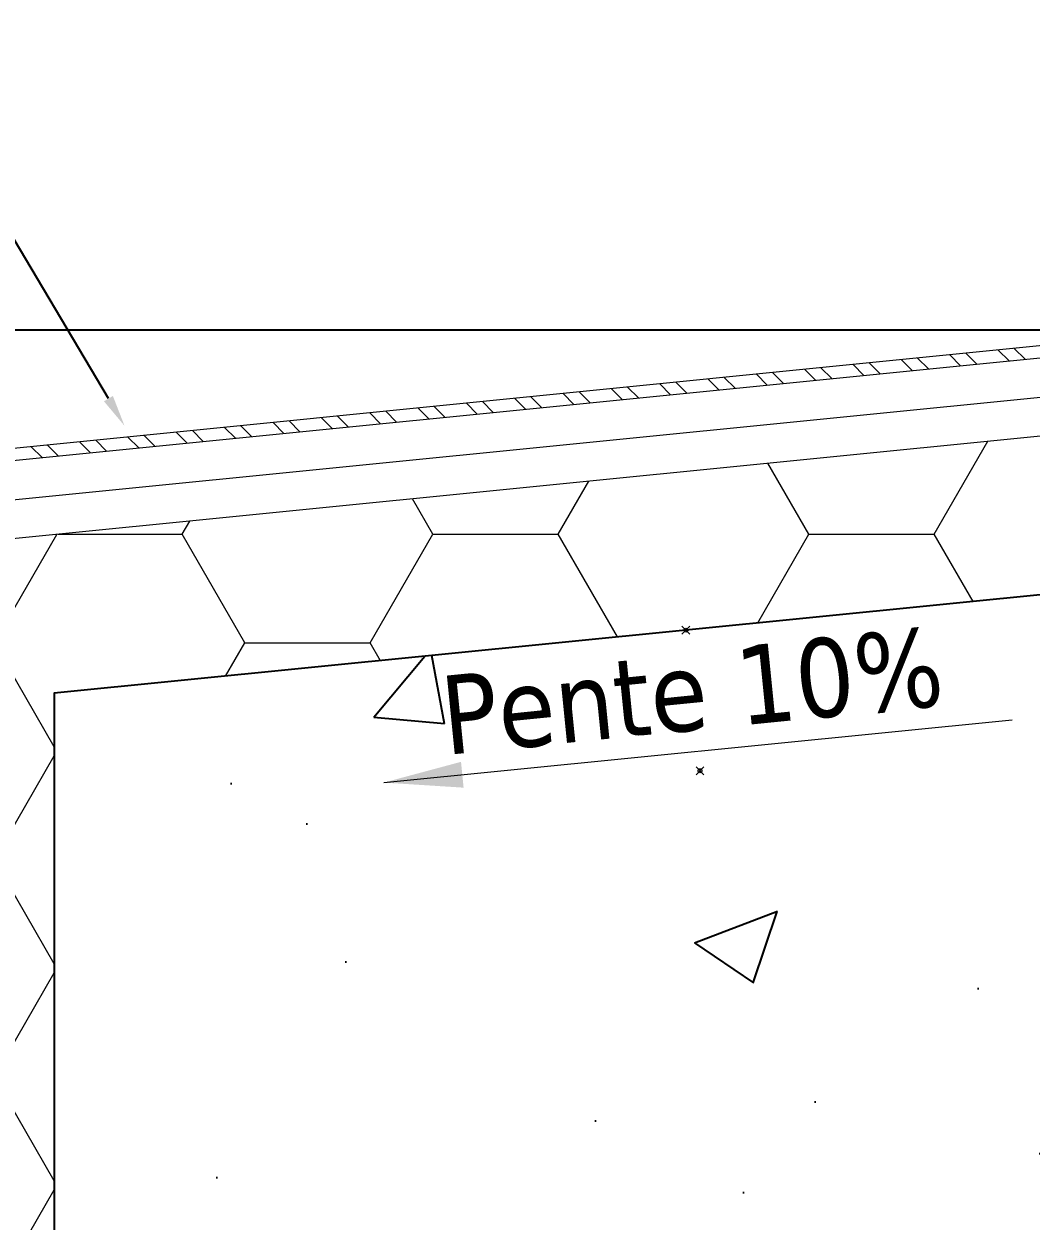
# Model space of a CAD drawing. Header units: millimetres. Extents: x -20000 to 230000, y -17405 to 24510.
# Drawn here: x 44836.2 to 44963.7, y -13999.1 to -13847.5 of the extents above; entities that cross this region are included whole.
import ezdxf
from ezdxf import colors
from ezdxf.entities.mleader import LeaderData, LeaderLine
from ezdxf.math import Vec2, Vec3

# ---------------------------------------------------------------- set-up
doc = ezdxf.new("R2010")
doc.units = ezdxf.units.MM
doc.header["$PDMODE"] = 35
doc.header["$PDSIZE"] = 0.5
doc.layers.get('0').update_dxf_attribs({"lineweight": 13})
doc.layers.get('Defpoints').update_dxf_attribs({"true_color": 0xc2a584})
doc.layers.add('0 - Invisible', color=43, linetype='Continuous', lineweight=0, plot=False)
for name, color, linetype, lineweight in [('1 - Aluminium', 150, 'Continuous', 13), ('1 - BETON', 251, 'Continuous', 25), ('1 - Isolant', 132, 'Continuous', 13), ('1 - Texte', 7, 'Continuous', 13), ('Texte', 7, 'Continuous', 13)]:
    doc.layers.add(name, color=color, linetype=linetype, lineweight=lineweight)
doc.styles.add('Texte Poralu', font='tahomabd.ttf')
doc.dimstyles.new('30 - 1000', dxfattribs={"dimtxt": 10, "dimasz": 10, "dimexe": 5, "dimexo": 2.5, "dimgap": 5, "dimtad": 1, "dimdec": 1, "dimtxsty": 'Texte Poralu', "dimcen": 5, "dimazin": 0, "dimtfac": 1, "dimtdec": 1, "dimtmove": 0, "dimatfit": 3, "dimfxl": 1, "dimarcsym": 0})

# ---------------------------------------------------------------- blocks, each defined once
blk = doc.blocks.new('*U405')
at = {"layer": '1 - Aluminium'}
h = blk.add_hatch(dxfattribs=at)
h.set_pattern_fill('ANSI32', color=256, scale=0.5, angle=90, style=0)
h.set_pattern_definition([(135, (-179.490629894684, -41.44906298946889), (-3.367596045400933, -3.367596045400933), []), (135, (-179.490629894684, -39.20399798946889), (-3.367596045400933, -3.367596045400933), [])])
edge = h.paths.add_edge_path()
edge.add_line((-1.500000000000002, 6.5), (-1.5, 6.382419153728577))
edge.add_line((-1.5, 6.382419153728577), (-303.1398854732155, -23.78156939359331))
edge.add_arc((-302.990629894684, -25.2741251789083), 1.500000000000013, 95.71059313750165, 179.9999999999997)
edge.add_line((-304.490629894684, -25.27412517890829), (-304.490629894684, -42.41664383574013))
edge.add_arc((-302.990629894684, -42.41664383574012), 1.5, 180.0000000000003, 330.0000000000002)
edge.add_line((-301.6915917890074, -43.16664383574013), (-294.490629894684, -30.69421197140471))
edge.add_line((-294.490629894684, -30.69421197140471), (-295.7896680003607, -29.94421197140471))
edge.add_line((-295.7896680003607, -29.94421197140471), (-302.990629894684, -42.41664383574013))
edge.add_line((-302.990629894684, -42.41664383574013), (-302.990629894684, -25.27412517890844))
edge.add_line((-302.990629894684, -25.27412517890844), (-1.350744421468505, 4.889863368413593))
edge.add_arc((-1.5, 6.382419153728577), 1.5, 275.7105931374996, 360)
edge.add_line((2.220446049250313e-16, 6.382419153728577), (-1.83697019872103e-15, 6.5))
edge.add_line((-1.83697019872103e-15, 6.5), (-1.500000000000002, 6.5))
at = {"layer": '0 - Invisible'}
blk.add_lwpolyline([(0, 0), (-279.490629894684, -27.94906298946889)], dxfattribs=at)
at = {"layer": '1 - Aluminium'}
blk.add_lwpolyline([(-1.500000000000002, 6.5), (-1.5, 6.382419153728577), (-303.1398854732155, -23.78156939359331, 0.3853135861201776), (-304.490629894684, -25.27412517890829), (-304.490629894684, -42.41664383574013, 0.7673269879789602), (-301.6915917890074, -43.16664383574013), (-294.490629894684, -30.69421197140471), (-295.7896680003607, -29.94421197140471), (-302.990629894684, -42.41664383574013), (-302.990629894684, -25.27412517890844), (-1.350744421468502, 4.889863368413593, 0.3853135861201796), (2.220446049250313e-16, 6.382419153728577), (-1.83697019872103e-15, 6.5)], format="xyb", close=True, dxfattribs=at)
blk = doc.blocks.new('*U409')
at = {"layer": '1 - Isolant'}
h = blk.add_hatch(dxfattribs=at)
h.set_pattern_fill('HONEY', color=256, scale=5, style=0)
h.set_pattern_definition([(0, (-58386.87184655554, -20470.0045999678), (23.8125, 13.748153225), [15.875, -31.75]), (120, (-58386.87184655554, -20470.0045999678), (-23.81249994797095, 13.74815331511695), [15.8749999999998, -31.7499999999996]), (59.99999999999999, (-58386.87184655554, -20470.0045999678), (5.202904551637744e-08, 27.49630654011694), [-31.75, 15.875])])
h.paths.add_polyline_path([(-160.0000000000197, -220.0000000000182), (-200.0000000000225, -220.0000000000185), (-200.000000000013, -29.90024875776545), (1.224950342894069e-11, -9.90024875775537), (0, 0), (1.085469744819806e-11, -30.00000000000038), (-160.0000000000116, -46.00000000000263)])
blk.add_lwpolyline([(-160.0000000000197, -220.0000000000182), (-160.0000000000116, -46.00000000000263), (1.085469744819806e-11, -30.00000000000038), (0, 0), (0, 0), (1.224950342894069e-11, -9.90024875775537), (-200.000000000013, -29.90024875776545), (-200.0000000000225, -220.0000000000185)], dxfattribs=at)
blk = doc.blocks.new('*D478')
at = {"layer": 'Defpoints', "color": 0, "lineweight": -2, "transparency": 16777216}
for p, q in [((45057.50002455683, -13886.26779066064), (44676.48164398791, -13886.26779066064)), ((44681.48164398791, -13906.26779066065), (44681.48164398791, -13896.26779066064)), ((44683.01954265298, -13916.26779066065), (44676.48164398791, -13916.26779066065))]:
    blk.add_line(p, q, dxfattribs=at)
at = {"layer": 'Defpoints', "color": 0, "transparency": 16777216}
for p in [(44681.48164398791, -13886.26779066064), (45060.00002455683, -13886.26779066064), (44685.51954265298, -13916.26779066065)]:
    blk.add_point(p, dxfattribs=at)
for points in [[(44679.81497732124, -13896.26779066064), (44683.14831065457, -13896.26779066064), (44681.48164398791, -13886.26779066064)], [(44679.81497732124, -13906.26779066065), (44683.14831065457, -13906.26779066065), (44681.48164398791, -13916.26779066065)]]:
    blk.add_solid(points, dxfattribs=at)
at = {"layer": 'Defpoints', "color": 0, "transparency": 16777216, "insert": (44671.2734505695, -13901.26779066064), "char_height": 10, "attachment_point": 5, "rotation": 90, "style": 'Texte Poralu'}
blk.add_mtext('30', dxfattribs=at)
blk = doc.blocks.new('*D482')
at = {"layer": 'Defpoints', "color": 0, "lineweight": -2, "transparency": 16777216}
for p, q in [((44997.50002455681, -13886.26779066064), (44753.0292074231, -13886.26779066064)), ((44758.0292074231, -13986.26779066064), (44758.0292074231, -13896.26779066064)), ((44732.5000245568, -13996.26779066064), (44763.0292074231, -13996.26779066064))]:
    blk.add_line(p, q, dxfattribs=at)
at = {"layer": 'Defpoints', "color": 0, "transparency": 16777216}
for p in [(44758.0292074231, -13886.26779066064), (45000.00002455681, -13886.26779066064), (44730.0000245568, -13996.26779066064)]:
    blk.add_point(p, dxfattribs=at)
for points in [[(44756.36254075643, -13896.26779066064), (44759.69587408976, -13896.26779066064), (44758.0292074231, -13886.26779066064)], [(44756.36254075643, -13986.26779066064), (44759.69587408976, -13986.26779066064), (44758.0292074231, -13996.26779066064)]]:
    blk.add_solid(points, dxfattribs=at)
at = {"layer": 'Defpoints', "color": 0, "transparency": 16777216, "insert": (44747.82437196306, -13941.26779066064), "char_height": 10, "attachment_point": 5, "rotation": 90, "style": 'Texte Poralu'}
blk.add_mtext('110', dxfattribs=at)
blk = doc.blocks.new('*U614')
at = {"layer": '0 - Invisible'}
for p in [(0, 0), (1.782078862990602, -17.82078862990238)]:
    blk.add_point(p, dxfattribs=at)
at = {"layer": 'Texte', "insert": (1.284560267886263, -12.84560267885354), "char_height": 10, "attachment_point": 8, "rotation": 5.710593137499643, "style": 'Texte Poralu'}
blk.add_mtext('Pente 10%', dxfattribs=at)
at = {"layer": 'Texte'}
blk.add_leader([(-38.26816804295959, -19.31334441521903), (41.33480717384009, -11.3530468935387)], dimstyle='30 - 1000', override={"dimgap": 2, "dimtad": 0}, dxfattribs=at)
blk = doc.blocks.new('*U394')
at = {"layer": '1 - BETON'}
h = blk.add_hatch(dxfattribs=at)
h.set_pattern_fill('CONCRETE', color=256, scale=15, style=0, pattern_type=2)
h.set_pattern_definition([(49.99999999999999, (-70.00000000007424, 209.9999999999648), (107.589027390113, -9.412820247389266), [11.25, -123.75]), (355, (-70.00000000007424, 209.9999999999648), (-20.81270004195, 112.8288200550018), [9, -99]), (100.4514, (-61.03424800007423, 209.2155989999648), (86.77640725710323, 103.415931309143), [9.5610285, -105.1713168]), (46.18420000000002, (-70.00000000007424, 239.9999999999648), (160.0861572938467, -24.82785214935271), [16.87499999999953, -185.6249999999962]), (96.6356, (-56.65948825007422, 237.9310039499648), (140.1994058323055, 146.1176806350663), [14.3415432, -157.75695]), (351.1842, (-70.00000000007424, 239.9999999999648), (140.1992917700441, 146.1177901387987), [13.5, -148.5]), (21, (-55.00000000007424, 232.4999999999648), (89.53605781776925, -60.39283359980082), [11.25, -123.75]), (326.0000000000001, (-55.00000000007424, 232.4999999999648), (36.49729978823726, 108.772506757028), [9, -99]), (71.4514, (-47.5386650500742, 227.4672590999648), (126.0333942872235, 48.37957450649286), [9.5610285, -105.1713168]), (37.50000000000001, (-70.00000000007424, 209.9999999999648), (1.8239782975936, 49.93407807469672), [0, -97.8, 0, -100.5, 0, -99.375]), (7.499999999999999, (-70.00000000007424, 209.9999999999648), (39.46043061632229, 59.16175678235403), [0, -57.3, 0, -95.55, 0, -37.875]), (327.5, (-103.4500000000742, 209.9999999999648), (80.07336542586135, -3.383230760156963), [0, -37.5, 0, -117, 0, -155.25]), (317.5, (-118.4500000000742, 209.9999999999648), (87.47792540135794, 15.01574734984766), [0, -48.75, 0, -77.69999999999999, 0, -110.25])])
h.paths.add_polyline_path([(-168.1519566091689, -57.97670254202674), (-178.2681680429705, -57.31334441522013), (-168.4836356725723, -54.65991190799345)], flags=8)
edge = h.paths.add_edge_path(flags=0)
edge.add_line((-168.3177961408706, -56.31830722501009), (-98.66519282617082, -49.3530468935398))
h.paths.add_polyline_path([(-179.6117021402969, -60.09346763252723), (-97.09846032620796, -51.84214345111834), (-99.24791440432107, -30.34760266998717), (-181.76115621841, -38.59892685139606)], flags=24)
h.paths.add_polyline_path([(339.9999999999764, -20.00000000001455), (139.99999999998, -220.0000000000109), (-220.0000000000218, -220.0000000000182), (-220.0000000000218, -46.00000000000219), (-60, -30), (-60, 0), (0, 0), (0, -20.00000000001455)])
blk.add_lwpolyline([(339.9999999999764, -20.00000000001455), (0, -20.00000000001455), (0, 0), (-60, 0), (-60, -30), (-220.0000000000218, -46.00000000000219), (-220.0000000000218, -220.0000000000182), (-220.0000000000218, -220.0000000000182)], dxfattribs=at)
blk.add_blockref('*U614', (-140.0000000000109, -38.00000000000109))

msp = doc.modelspace()

# ---------------------------------------------------------------- block references
for name, p in [('*U405', (45000.00002455681, -13891.26779066064)), ('*U409', (45000.00002455681, -13886.26779066064)), ('*U394', (45060.00002455682, -13886.26779066064))]:
    msp.add_blockref(name, p)

# ---------------------------------------------------------------- dimensions: what is measured, and where the dimension line sits
at = {"layer": 'Defpoints'}
for base, p1, p2, picture, middle in [((44681.48164398791, -13886.26779066064), (44685.51954265298, -13916.26779066065), (45060.00002455683, -13886.26779066064), '*D478', (44671.2734505695, -13901.26779066064)), ((44758.0292074231, -13886.26779066064), (44730.0000245568, -13996.26779066064), (45000.00002455681, -13886.26779066064), '*D482', (44747.82437196306, -13941.26779066064))]:
    dim = msp.add_linear_dim(base=base, p1=p1, p2=p2, angle=90, dimstyle='30 - 1000', dxfattribs=at)
    dim.commit()
    dim.dimension.update_dxf_attribs({"geometry": picture, "text_midpoint": middle})

# ---------------------------------------------------------------- leaders
at = {"layer": '1 - Texte'}
ml = msp.add_multileader_mtext('Standard', dxfattribs=at)
ml.set_content('Bavette\\PHors lot', color=256, style='Texte Poralu')
ml.set_leader_properties()
ml.build(insert=Vec2(0, 0))
ml.multileader.update_dxf_attribs({"dogleg_length": 5})
ctx = ml.context
ctx.base_point, ctx.char_height, ctx.plane_origin = Vec3(44759.42632461256, -13852.57929851823), 10, Vec3(44841.98077524648, -13820.74486698628)
ctx.text_align_type = 2
notes = []
notes.append((ctx, [(0, (1, 1, 0), (44821.75741930699, -13852.57929851823), (-1, 0), 5, [(0, [(44848.90174616958, -13898.37699370503)], 0, [])])]))
ctx.mtext.insert, ctx.mtext.alignment, ctx.mtext.flow_direction = Vec3(44814.75741930699, -13847.46176997558), 3, 5
for ctx, leaders in notes:
    for number, flags, end, landing, length, lines in leaders:
        leader = LeaderData()
        leader.index, (leader.has_last_leader_line, leader.has_dogleg_vector, leader.attachment_direction) = number, flags
        leader.last_leader_point, leader.dogleg_vector, leader.dogleg_length = Vec3(end), Vec3(landing), length
        for number, points, colour, breaks in lines:
            line = LeaderLine()
            line.index, line.vertices, line.color, line.breaks = number, Vec3.list(points), colors.encode_raw_color(colour), breaks
            leader.lines.append(line)
        ctx.leaders.append(leader)

doc.saveas('drawing.dxf')
